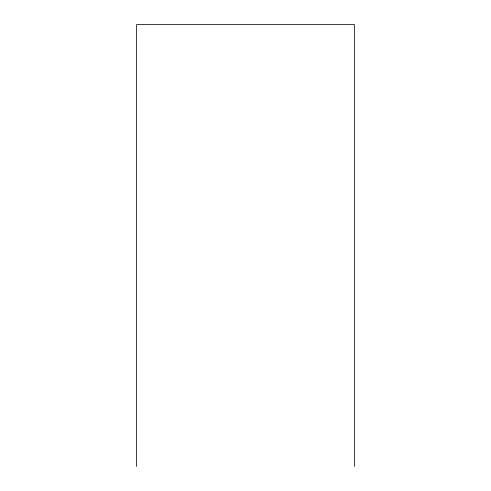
<?xml version="1.0" encoding="UTF-8"?>
<svg xmlns="http://www.w3.org/2000/svg" width="491" height="491" viewBox="0 0 491 491"><rect width="100%" height="100%" fill="white"/><g stroke="black" fill="none" stroke-linecap="round" stroke-linejoin="round"><path stroke-width="0.74" d="M354.422 466.45L354.422 24.55L136.578 24.55L136.578 466.45"/></g></svg>
